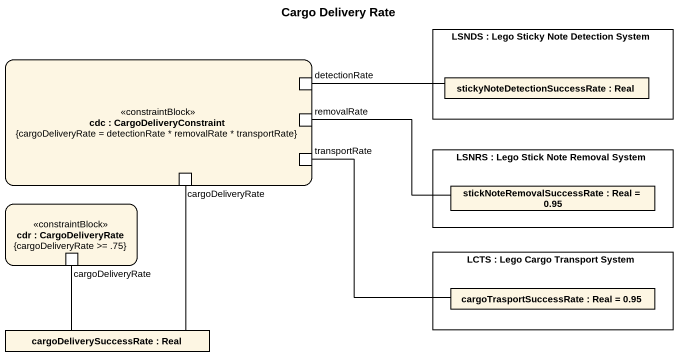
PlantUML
@startuml
title Cargo Delivery Rate
rectangle "LSNDS : Lego Sticky Note Detection System" as LSNDS {
  rectangle "stickyNoteDetectionSuccessRate : Real" as stickyNoteDetectionSuccessRa
}
rectangle "cdc : CargoDeliveryConstraint\n{cargoDeliveryRate = detectionRate * removalRate * transportRate}" as cdc <<constraintBlock>> {
  port detectionRate
  port removalRate
  port transportRate
  port cargoDeliveryRate
}
rectangle "LSNRS : Lego Stick Note Removal System" as LSNRS {
  rectangle "stickNoteRemovalSuccessRate : Real = 0.95" as stickNoteRemovalSuccessRate
}
rectangle "cdr : CargoDeliveryRate\n{cargoDeliveryRate >= .75}" as cdr <<constraintBlock>> {
  port "cargoDeliveryRate" as cargoDeliveryRate_2
}
rectangle "LCTS : Lego Cargo Transport System" as LCTS {
  rectangle "cargoTrasportSuccessRate : Real = 0.95" as cargoTrasportSuccessRate
}
rectangle "cargoDeliverySuccessRate : Real" as cargoDeliverySuccessRate
detectionRate -right- stickyNoteDetectionSuccessRa
removalRate -right- stickNoteRemovalSuccessRate
transportRate -right- cargoTrasportSuccessRate
cargoDeliveryRate -- cargoDeliverySuccessRate
cargoDeliveryRate_2 -- cargoDeliverySuccessRate
@enduml
